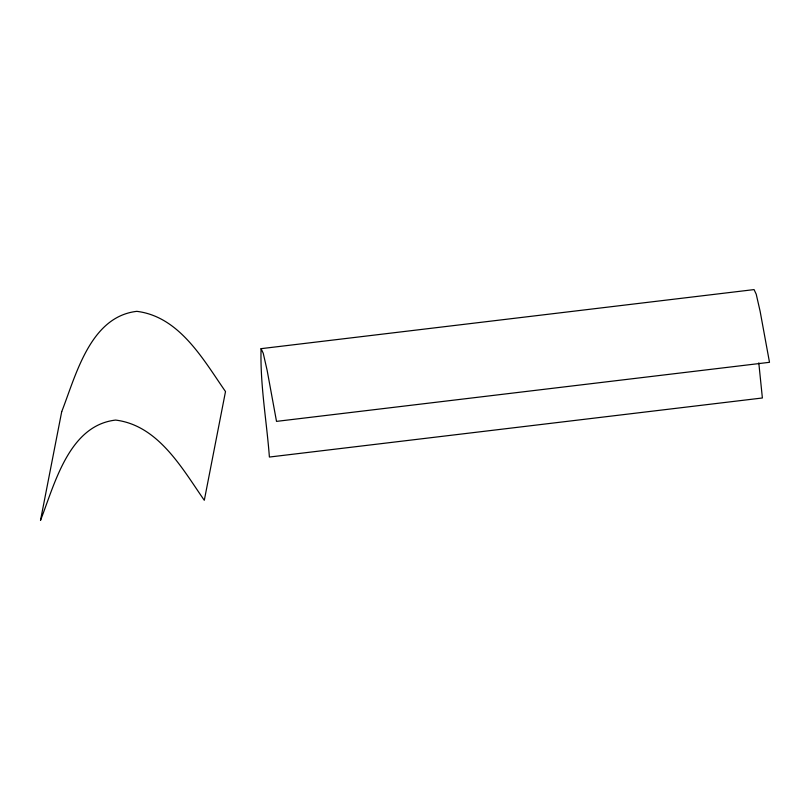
<?xml version="1.0" encoding="UTF-8"?>
<svg xmlns="http://www.w3.org/2000/svg" width="810" height="810" viewBox="0 0 810 810"><rect width="100%" height="100%" fill="white"/><g stroke="black" fill="none" stroke-linecap="round" stroke-linejoin="round"><path stroke-width="1.21" d="M261.073 348.664L263.23 353.241L267.128 370.312L276.514 421.382L769.5 362.313L760.114 311.242L756.216 294.182L754.059 289.595L261.073 348.664C260.05 384.811 266.672 420.998 269.396 457.042L762.382 397.983L758.798 362.88M61.712 411.662L40.5 520.405C54.726 483.985 68.901 425.442 115.607 420.076C158.315 425.351 182.017 468.251 204.302 500.296L225.504 391.554C203.229 359.518 179.526 316.609 136.819 311.344C90.112 316.7 75.938 375.253 61.712 411.662"/></g></svg>
